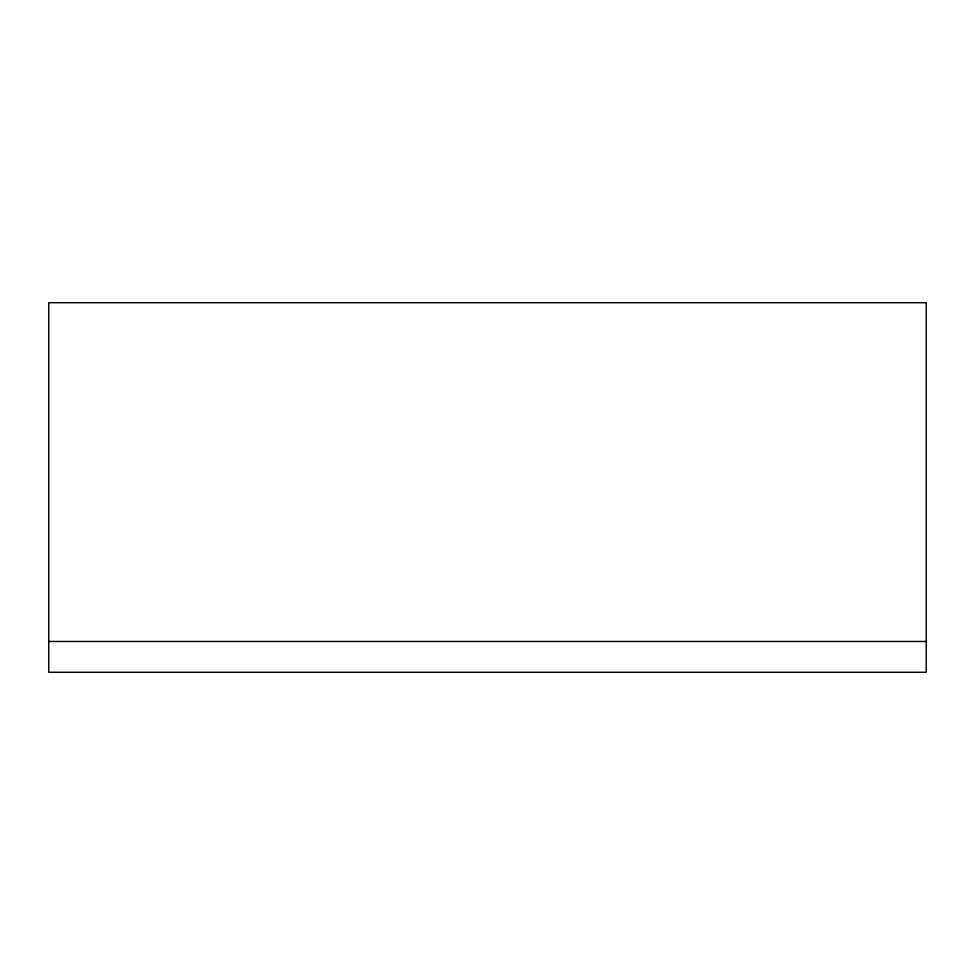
<?xml version="1.0" encoding="UTF-8"?>
<svg xmlns="http://www.w3.org/2000/svg" width="975" height="975" viewBox="0 0 975 975"><rect width="100%" height="100%" fill="white"/><g stroke="black" fill="none" stroke-linecap="round" stroke-linejoin="round"><path stroke-width="1.46" d="M48.75 641.477L926.25 641.477M926.25 302.725L48.75 302.725L48.75 672.275L926.25 672.275L926.25 302.725"/></g></svg>
